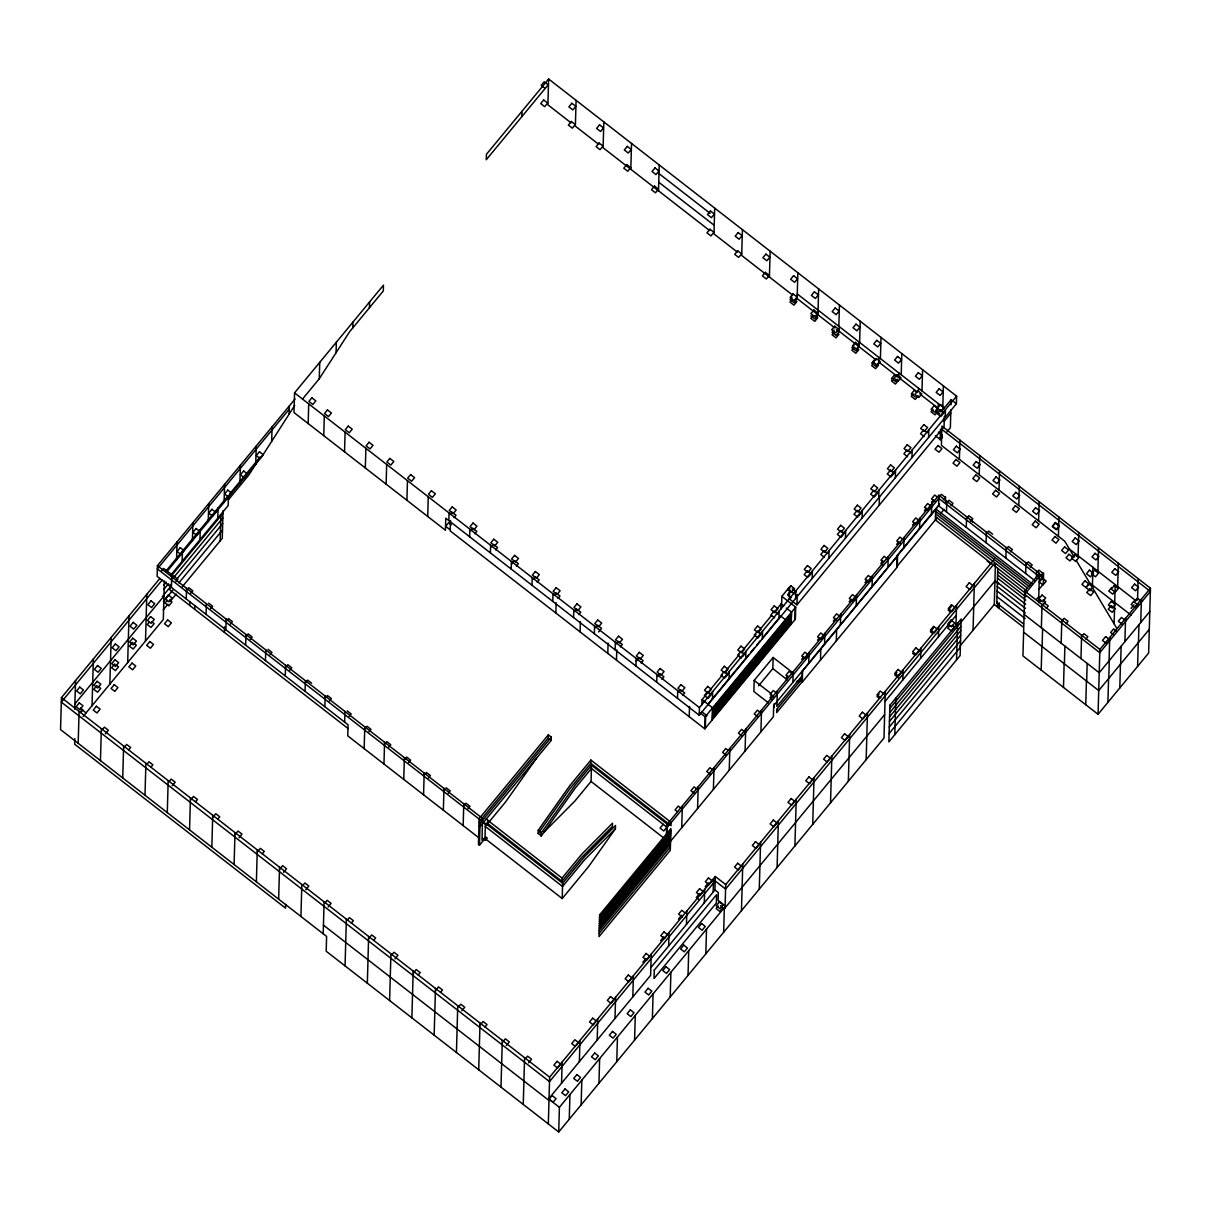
<?xml version="1.0" encoding="UTF-8"?>
<svg xmlns="http://www.w3.org/2000/svg" width="1211" height="1211" viewBox="0 0 1211 1211"><rect width="100%" height="100%" fill="white"/><g stroke="black" fill="none" stroke-linecap="round" stroke-linejoin="round"><path stroke-width="1.5" d="M159.867 578.449L61.443 697.657L60.55 729.597L326.607 936.436L326.198 951.24L558.725 1131.997L883.985 738.074L885.286 691.314M74.749 709.298L75.551 680.567M74.81 738.634L74.643 744.19L285.524 908.114L285.614 904.405M78.185 743.312L79.078 711.357M92.051 705.771L93.353 658.996M100.452 760.629L101.346 728.674M109.868 684.185L111.17 637.425M122.735 777.946L123.628 745.991M127.685 662.614L128.987 615.839M145.502 641.043L146.803 594.268M145.002 795.264L145.895 763.308M295.121 398.934L157.43 565.673L157.127 576.33L348.072 724.768L347.769 735.879L479.072 837.951M164.393 580.932L163.318 619.472L83.105 716.488M170.13 584.535L169.979 590.09L348.178 728.613M171.417 587.441L171.72 576.784M167.285 812.581L168.178 780.626M176.564 559.951L177.078 541.892M182.15 561.314L182.437 551.126M186.267 598.976L186.57 588.334M189.779 605.485L189.885 601.776M192.398 540.772L192.912 522.713M194.729 609.33L194.835 605.621M189.552 829.883L190.445 797.943M199.966 539.728L200.254 529.54M208.247 521.593L208.746 503.534M206.067 614.371L206.37 603.729M217.783 518.157L218.056 507.969M220.175 540.878L220.886 515.871M211.834 847.2L212.727 815.26M223.036 510.573L222.264 538.35L182.18 586.896M224.08 502.414L224.58 484.355M224.429 632.414L224.58 626.859M225.867 629.765L226.169 619.109M239.914 483.234L240.414 465.175M234.101 864.518L234.995 832.562M245.666 645.16L245.969 634.503M255.748 464.055L256.248 445.996M256.384 881.835L257.277 849.88M265.466 660.555L265.769 649.898M271.673 441.364L272.081 426.817M289.126 414.132L289.353 405.897M278.651 899.152L279.544 867.197M285.266 675.935L285.569 665.293M302.478 399.115L319.265 378.771L349.601 331.753L383.312 290.943L383.463 285.16L294.545 392.864L293.985 412.527L445.436 530.251L445.769 518.202L699.231 715.247L956.402 403.778L956.614 396.164L548.628 79.003L486.413 154.327L486.262 159.746L548.477 84.422M308.169 423.532L308.714 403.884M305.066 691.33L305.369 680.688M300.933 916.47L301.827 884.514M319.265 378.861L319.734 362.361M323.761 435.657L324.306 415.994M324.866 706.724L325.169 696.068M336.068 352.779L336.355 342.229M323.201 933.787L324.094 901.832M344.545 451.824L345.09 432.16M352.825 327.848L352.991 322.081M344.666 722.119L344.968 711.462M345.059 965.924L346.376 919.149M369.446 307.715L369.612 301.948M365.328 467.976L365.889 448.327M364.163 748.625L364.768 726.857M367.342 983.226L368.644 936.466M386.127 484.143L386.672 464.479M383.963 764.02L384.568 742.252M389.609 1000.543L390.926 953.784M406.911 500.31L407.456 480.646M403.763 779.4L404.368 757.647M411.891 1017.861L413.193 971.101M427.71 516.461L428.255 496.798M423.562 794.794L424.168 773.027M434.159 1035.178L435.476 988.403M448.827 520.594L449.039 512.964M450.477 520.563L450.174 530.887L704.817 728.84L795.385 619.169L795.718 607.135L781.852 596.357L789.678 586.881L789.345 598.93L796.944 604.834L944.065 426.666L944.353 416.342M443.362 810.189L443.968 788.422M469.626 536.745L469.838 529.131M456.441 1052.495L457.743 1005.72M463.162 825.584L463.768 803.816M480.056 823.465L479.056 822.693L478.451 844.461L479.45 845.233L480.056 823.465L551.308 737.166L548.341 734.85L479.056 818.757L478.966 821.997L548.25 738.089L548.341 734.85M481.963 840.207L482.584 818.439L157.43 565.673M490.41 552.912L490.622 545.283M478.708 1069.813L480.025 1023.038M521.896 116.604L522.047 111.185M511.193 569.064L511.405 561.45M500.991 1087.13L502.293 1040.355M531.992 585.231L532.204 577.617M548.628 79.003L547.902 104.827L571.032 122.811M523.258 1104.447L524.575 1057.672M552.776 601.398L552.988 593.768M478.981 825.932L479.965 826.704L551.217 740.405L551.308 737.166M555.864 613.038L556.152 602.73M576.088 100.346L575.376 126.186L598.718 144.336M548.326 1123.929L549.627 1077.154L715.307 876.507L725.707 884.59L725.056 907.887M561.949 881.32L562.04 878.081L581.78 854.164L612.524 823.192L612.433 826.432L581.689 857.403L561.949 881.32L487.7 823.601L487.791 820.362L562.04 878.081M562.207 898.547L562.631 883.258L584.746 856.465L615.506 825.493L615.415 828.733L588.743 866.395L562.207 898.547L484.99 838.512L485.414 823.238L562.631 883.258M558.725 1131.997L559.406 1107.308L724.345 907.554L723.648 932.258M573.56 617.549L573.787 609.935M561.556 1083.209L562.146 1061.986M580.114 631.9L580.372 621.546M569.261 1119.236L569.942 1094.547M603.82 121.902L603.093 147.742L709.601 230.529M579.373 1061.638L579.963 1040.416M581.129 1104.856L581.825 1080.151M590.817 763.308L590.907 760.069L671.106 822.405L671.015 825.645L590.817 763.308L569.836 788.724L538.138 833.501L538.229 830.14L541.196 832.457L541.09 836.317L575.18 788.164L591.422 768.501L666.655 826.992M594.359 633.716L594.571 626.102M544.072 832.093L574.816 801.122L591.059 781.458L591.498 765.261L666.746 823.752L666.398 836.256M597.19 1040.067L597.78 1018.845M607.801 653.425L608.089 643.102M598.945 1083.285L599.642 1058.581M615.143 649.883L615.355 642.254M616.475 660.162L616.762 649.838M630.81 169.283L631.536 143.443M615.006 1018.481L615.597 997.258M616.762 1061.699L617.459 1037.01M635.942 666.035L636.153 658.421M632.808 996.91L633.414 975.688M634.579 1040.128L635.275 1015.439M658.527 190.838L659.253 164.999M656.725 682.202L656.937 674.572M651.215 954.117L650.625 975.339L549.037 1098.377M652.396 1018.557L653.077 993.853M667.049 832.971L667.306 824.176L938.919 495.223L1039.401 573.333L1038.614 601.973M668.669 945.973L669.032 932.546M677.509 698.353L677.721 690.739M670.213 996.971L670.894 972.282M681.732 827.718L682.338 805.966M689.226 716.715L689.513 706.407M686.47 924.387L686.849 910.96M688.03 975.4L688.711 950.711M699.231 715.247L699.443 707.618L956.614 396.164M697.566 808.539L698.187 786.787M714.687 208.095L713.975 233.935L737.317 252.07M701.926 704.787L702.062 699.64L722.407 674.996M704.817 728.84L705.165 716.806L795.718 607.135M705.317 728.235L705.65 716.201M704.287 902.816L704.666 889.389M712.446 699.247L712.658 691.617M705.831 953.829L706.528 929.125M712.25 719.849L712.583 707.814L702.062 699.64M713.4 789.375L714.021 767.607M713.203 892.038L713.567 878.596M650.852 967.544L714.929 889.934L715.307 876.507M729.067 679.099L729.279 671.484M742.419 229.651L741.692 255.476L792.751 295.166M729.249 770.196L729.855 748.428M745.704 658.966L745.915 651.351M745.083 751.017L745.688 729.249M741.465 910.672L742.767 863.912M793.356 673.195L773.133 657.482L754.181 680.431L753.878 691.542L768.304 702.774M769.409 277.031L770.135 251.192M762.324 638.833L762.536 631.203M760.917 731.838L761.522 710.07M759.282 889.101L760.584 842.341M758.616 685.804L772.83 668.593L773.133 657.482M774.086 707.269L774.192 703.561M778.961 618.7L779.173 611.071M776.993 701.502L776.856 706.437L802.197 675.753L802.333 670.818M777.053 701.547L777.356 690.891M780.898 609.148L781.05 603.986L783.668 606.03M781.625 604.955L781.852 596.357M777.099 867.53L778.401 820.755M797.852 272.747L797.126 298.572L834.954 327.984M791.222 624.195L791.555 612.16L786.302 608.073M792.887 682.368L793.19 671.711M794.885 619.76L795.218 607.725M795.582 598.552L795.794 590.938M796.944 604.834L797.247 594.525M794.916 845.959L796.217 799.184M799.82 678.629L799.744 681.551L796.505 681.43M817.955 314.754L818.636 288.899M808.736 663.189L809.024 652.532M812.203 578.419L812.414 570.805M812.732 824.373L814.034 777.613M820.483 660.056L820.786 648.945M824.57 644.01L824.858 633.353M828.839 558.286L829.051 550.657M838.845 326.274L839.435 305.066M839.329 326.652L839.208 331.284L875.977 359.864M830.534 802.802L831.851 756.027M836.317 640.891L836.619 629.765M840.404 624.831L840.691 614.189M845.46 538.153L845.672 530.524M859.008 346.679L859.129 342.047M859.628 342.425L860.219 321.218M848.351 781.231L849.668 734.456M856.238 605.651L856.525 595.01M862.096 518.005L862.308 510.391M866.168 759.645L867.47 712.885M872.071 586.472L872.374 575.83M878.929 357.442L878.808 362.059L897.184 376.364M880.412 358.592L881.018 337.385M878.717 497.872L878.929 490.258M879.201 505.229L879.428 496.631M887.905 567.293L888.208 556.651M895.338 477.74L895.55 470.11M898.729 372.821L898.607 377.454L916.984 391.743M901.211 374.744L901.801 353.551M894.808 734.683L895.837 698.111M903.739 548.129L904.042 537.472M902.816 679.916L903.103 669.728M911.974 457.607L912.186 449.977M918.453 391.304L918.528 388.216M921.995 390.911L922.585 369.703M919.573 528.95L919.876 518.293M920.632 658.345L920.92 648.157M928.595 437.459L928.807 429.844M931.456 514.554L931.743 503.912M938.328 403.611L938.207 408.243L919.815 393.953M940.523 429.178L940.22 440.002L942.476 437.262M670.167 841.736L773.39 716.73L773.693 705.619L938.631 505.865L938.919 495.223M942.794 407.078L943.384 385.87M938.449 636.774L938.737 626.587M945.231 417.326L945.443 409.712M945.443 502.383L945.594 496.813M946.487 511.981L946.79 501.324M950.862 409.878L950.363 427.71L946.987 431.812M951.013 404.792L951.15 399.691L956.402 403.778M959.4 459.332L959.945 440.123M955.948 626.435L956.554 605M956.569 659.889L957.583 623.317M966.287 527.375L966.59 516.719M973.054 630.204L974.371 583.43M979.199 474.727L979.744 455.503M986.087 542.755L986.39 532.113M959.99 646.023L994.292 604.486L995.412 564.084M998.999 490.122L999.544 470.897M997.758 568.398L996.789 603.139L1023.507 623.907M997.531 602.003L997.395 606.999L1023.265 627.116M999.332 602.881L999.181 608.285L994.292 604.486M1005.887 558.15L1006.19 547.508M1018.799 505.517L1019.344 486.292M1039.401 573.333L1024.763 591.074L1022.947 655.908L1098.059 714.293L1148.633 653.047L1150.45 588.213L941.931 426.121L941.401 445.345L1064.757 541.226L1074.248 557.121M1025.687 573.545L1025.989 562.888M1036.434 578.116L1036.631 571.168M1038.599 520.897L1039.144 501.687M1041.369 627.798L1042.02 604.486M1041.203 670.092L1041.869 646.356M1042.111 646.553L1042.61 628.766M1058.399 536.291L1058.944 517.082M1061.169 643.192L1061.82 619.881M1063.485 687.409L1064.136 663.673M1064.393 663.87L1064.878 646.084M1078.093 555.773L1078.744 532.462M1080.969 658.587L1081.62 635.275M1085.752 704.726L1086.418 680.991M1086.661 681.188L1087.16 663.386M1092.443 585.11L1092.943 567.323M1097.893 571.168L1098.544 547.856M1098.059 714.293L1099.876 649.459L1150.45 588.213M1107.914 702.365L1108.58 678.629M1109.079 660.843L1109.73 637.531M1108.776 678.402L1109.276 660.6M1114.12 623.862L1115.21 584.641M1117.692 586.563L1118.343 563.251M1119.797 687.984L1120.447 664.249M1120.644 664.006L1121.144 646.22M1124.913 641.663L1125.564 618.367M1137.538 600.126L1138.143 578.646M1137.598 666.413L1138.264 642.678M1138.461 642.435L1138.961 624.649M1140.747 622.484L1141.398 599.188M260.168 457.304L248.77 475.106L228.334 499.855M294.757 405.337L261.985 456.486L167.027 571.501M536.579 758.147L505.471 802.076L486.519 825.039M538.229 830.262L569.927 785.485L590.907 760.069M541.181 833.077L575.27 784.91L591.498 765.261M289.262 409.151L157.339 568.913L482.493 821.679M161.487 571.047L163.667 568.413L173.006 575.679M165.801 571.259L228.455 495.39L228.168 505.577L171.462 574.256M229.621 493.967L259.956 457.228M162.123 580.054L61.322 702.123L549.506 1081.635L715.186 880.987L725.571 889.056L994.292 563.63M163.879 584.913L166.255 582.037M170.993 576.269L222.96 513.343M171.992 578.601L173.975 576.209L177.926 579.282L175.943 581.689M163.742 589.53L168.496 583.778M174.429 576.587L222.824 517.975M162.395 596.539L170.721 586.457M176.655 579.267L222.673 523.53M74.9 703.879L163.969 596.009M163.409 601.579L172.916 590.075M178.85 582.885L222.491 530.024M97.001 685.487L93.822 689.316L97.546 692.208L100.71 688.363L98.227 686.44M114.803 663.916L111.639 667.745L115.363 670.637L118.527 666.792L116.044 664.869M132.62 642.33L129.456 646.174L133.165 649.051L136.343 645.221L133.861 643.298M149.377 622.03L147.273 624.588L150.981 627.48L154.145 623.65L151.678 621.727M167.194 600.459L165.09 603.017L168.798 605.909L171.962 602.064L169.495 600.141M163.182 609.905L167.92 604.153M170.297 601.277L176.246 594.086M80.138 712.219L82.121 709.813L86.072 712.901M80.789 712.507L82.893 709.949L80.426 708.026M186.842 590.151L188.825 587.744L192.776 590.832L190.793 593.223M102.405 729.537L104.388 727.13L108.354 730.218L105.387 733.805M210.593 608.618L212.576 606.227L208.625 603.139M226.442 620.925L228.425 618.533L232.376 621.606L230.393 624.013M123.704 748.05L126.671 744.447L130.621 747.52L128.654 749.927M246.242 636.32L248.225 633.928L252.176 637.001L250.193 639.393M146.955 764.156L148.938 761.764L152.904 764.837L150.921 767.244M269.992 654.788L271.975 652.396L268.025 649.323M169.237 781.473L171.22 779.082L175.171 782.155L172.204 785.757M285.841 667.11L287.824 664.703L291.775 667.791L289.792 670.183M190.521 799.987L193.488 796.399L197.454 799.472L195.471 801.879M305.641 682.489L307.624 680.098L311.575 683.171M450.083 514.539L452.066 512.132M454.049 517.612L456.017 515.22L453.383 513.161M212.803 817.304L215.77 813.716L219.721 816.789L217.753 819.181M325.441 697.884L327.424 695.492L331.375 698.565L329.392 700.972M470.867 530.69L472.85 528.299L476.816 531.372L474.833 533.779M235.07 834.621L238.037 831.034L242.003 834.107L239.036 837.694M349.192 716.352L351.175 713.96L347.224 710.887M491.666 546.857L493.634 544.466L497.6 547.539L495.617 549.93M257.353 851.938L260.32 848.336L264.27 851.424L262.287 853.816M365.041 728.674L367.024 726.282L370.975 729.355L368.992 731.747M511.466 564.22L514.433 560.617L518.384 563.705L516.416 566.097M279.62 869.256L282.587 865.653L286.553 868.741L283.586 872.329M384.841 744.069L386.824 741.662L390.775 744.75L388.792 747.142M533.249 579.176L535.217 576.784L539.183 579.857L537.2 582.264M404.641 759.448L406.624 757.057L410.574 760.13L408.591 762.536M302.886 885.377L304.869 882.97L308.82 886.058L305.853 889.646M792.039 297.225L790.056 299.632L794.022 302.705L796.989 299.102M791.964 299.692L789.996 302.099L793.947 305.172L796.914 301.569M554.033 595.343L556.016 592.951L559.966 596.024L557.983 598.416M424.44 774.843L426.423 772.451L430.374 775.524L428.391 777.931M325.154 902.695L327.137 900.288L331.103 903.376L328.136 906.963M812.793 315.889L810.81 318.281L814.776 321.354L817.743 317.766L815.094 315.708M817.803 315.299L814.836 318.887L810.87 315.814M574.816 611.51L576.799 609.103M578.782 614.582L580.765 612.191L578.116 610.132M444.24 790.238L446.223 787.846L450.174 790.919L448.191 793.311M834.107 329.937L832.139 332.329L836.09 335.417L839.056 331.814L836.423 329.755M347.436 919.997L349.419 917.605L353.37 920.678L351.387 923.085M834.046 332.404L832.063 334.796L836.029 337.884L838.996 334.281M595.615 627.661L597.583 625.27L601.549 628.342L598.582 631.945M464.04 805.633L466.023 803.226L469.974 806.314L467.991 808.706M853.906 345.332L851.938 347.724L855.889 350.796L858.856 347.209M853.846 347.799L851.863 350.191L855.829 353.264L858.796 349.676M368.719 938.51L371.686 934.922L375.652 937.995L373.669 940.402M616.399 643.828L618.382 641.421L622.333 644.509L620.365 646.901M874.705 359.516L871.738 363.118L875.689 366.191L878.656 362.604M873.646 363.194L871.663 365.586L875.629 368.659L878.596 365.071M479.45 845.233L486.171 837.073M487.352 837.921L485.369 840.313L482.735 838.254M391.986 954.631L393.969 952.24L397.919 955.312L394.953 958.915M636.199 661.191L639.166 657.588L643.132 660.661L641.149 663.068M893.446 378.574L891.463 380.981L895.429 384.054L898.395 380.466M897.472 379.194L895.489 381.586L891.538 378.513L894.505 374.91L897.139 376.969M657.982 676.147L659.965 673.755L663.916 676.828L661.933 679.22M413.269 973.144L416.236 969.557L420.202 972.63L418.219 975.022M913.245 393.969L911.262 396.375L915.228 399.448L918.195 395.846M678.765 692.314L680.749 689.907L684.715 692.995L682.732 695.386M435.536 990.462L438.518 986.874L442.469 989.947L440.486 992.339M933.045 409.363L931.062 411.755L935.028 414.843L937.995 411.24M938.056 408.773L935.089 412.376L931.123 409.288L934.105 405.7L941.023 411.21L944.186 407.38L940.478 404.489L935.649 410.59L939.6 413.678M873.827 490.288L870.648 494.118L874.372 497.01L877.536 493.18L875.053 491.257M923.705 429.875L920.527 433.72L924.25 436.596M725.995 670.652L739.164 654.712M741.556 651.806L755.906 634.413M758.313 631.521L771.468 615.582M773.859 612.675L781.05 603.986M941.008 411.982L951.15 399.691M725.783 676.964L727.887 674.406L724.178 671.515L721.014 675.36L724.723 678.236M742.404 656.831L744.523 654.273L740.799 651.382L737.635 655.212L741.344 658.103M808.918 576.285L811.022 573.726L807.313 570.835L804.149 574.665L807.858 577.556M843.219 534.732L841.115 537.29L837.391 534.399L840.57 530.569L844.279 533.445M858.796 515.871L860.9 513.313L857.191 510.421L854.027 514.266L857.736 517.142M707.708 704.424L748.398 655.151M750.79 652.26L754.377 647.9M756.769 645.009L760.357 640.664M762.763 637.758L780.701 616.021L785.969 620.108M458.802 1006.583L460.785 1004.176L464.752 1007.264L461.785 1010.852M944.005 421.473L950.771 413.284M712.552 708.919L791.525 613.266M712.522 710.024L791.494 614.386M712.492 711.145L791.464 615.491M712.462 712.25L791.434 616.596M712.431 713.355L791.404 617.716M712.401 714.475L791.373 618.821M712.371 715.58L791.343 619.926M712.34 716.685L791.313 621.031M712.31 717.745L791.283 622.091M712.28 718.789L791.252 623.15M480.086 1025.096L483.068 1021.494L487.019 1024.582L485.036 1026.973M663.204 824.267L660.04 828.112L663.749 830.988L666.913 827.158M772.118 695.159L770.014 697.718L772.482 699.64M785.848 678.538L787.952 675.98M801.682 659.359L803.786 656.801M817.516 640.18L819.62 637.622M833.35 621.001L835.469 618.443M849.183 601.822L851.303 599.263M865.017 582.642L867.137 580.084M882.97 560.92L880.851 563.463L883.334 565.401M896.685 544.299L898.804 541.741M912.534 525.12L914.638 522.562M924.402 510.724L926.521 508.181M931.426 502.217L933.545 499.659M805.482 658.89L808.66 655.045L804.937 652.169L801.773 655.999L804.255 657.921M821.315 639.711L823.435 637.153M854.043 600.081L856.162 597.523L852.453 594.631L849.274 598.461L852.998 601.352M869.876 580.902L871.996 578.343L868.287 575.452L865.108 579.297L868.832 582.173M917.393 523.364L919.497 520.806M929.261 508.983L931.38 506.425M939.388 496.722L941.371 494.315L945.337 497.403L943.354 499.795M667.216 827.416L938.828 498.463L1039.326 576.572L1024.673 594.313L1099.785 652.699L1150.359 591.452L941.84 429.36M939.675 503.988L897.094 555.546L896.791 566.672L936.996 517.96M599.596 916.636L670.849 830.322M599.551 918.165L670.803 831.866M599.506 919.755L670.773 833.456M599.46 921.344L670.727 835.03M599.4 923.418L670.667 837.119M947.063 502.686L949.046 500.279L953.012 503.367L951.029 505.759M502.368 1042.414L505.335 1038.811L509.301 1041.899L506.319 1045.487M599.339 925.507L670.606 839.208M940.553 513.661L944.096 509.362M599.278 927.974L670.531 841.675M599.203 930.442L670.47 844.143M599.127 933.303L670.394 847.004M966.862 518.066L968.845 515.674L972.811 518.747L970.828 521.154M525.635 1058.535L527.618 1056.128L531.568 1059.216L528.601 1062.804M986.662 533.461L988.645 531.069L992.611 534.142M642.829 962.245L645.993 958.416M660.646 940.675L663.81 936.845M678.463 919.104L681.626 915.259M699.443 893.688L696.264 897.518L698.747 899.455M705.18 886.74L708.344 882.895M576.481 1045.184L578.586 1042.626L574.877 1039.734L571.713 1043.579L575.422 1046.455M879.095 693.948L876.976 696.507L879.458 698.429M896.897 672.377L894.793 674.936L898.501 677.827M933.59 627.949L930.426 631.779L932.894 633.716M951.407 606.378L948.228 610.208L950.711 612.13M725.707 884.59L994.413 559.149M828.354 760.796L830.474 758.237L826.75 755.361L823.586 759.191L827.31 762.082M936.285 630.462L934.181 633.005L930.472 630.129L933.636 626.284L937.344 629.175M1006.462 548.855L1008.445 546.464L1012.411 549.537L1010.428 551.928M884.999 701.502L956.266 615.188M718.259 906.04L716.14 908.598L719.864 911.474L723.028 907.644L720.545 905.722M949.848 625.557L947.729 628.115L951.452 631.007L954.616 627.162L952.134 625.239M724.314 908.795L884.635 714.611M889.797 708.541L994.942 581.023L998.606 583.884M889.691 712.704L960.944 626.405M889.57 716.867L960.823 630.568M889.434 721.499L960.701 635.2M889.283 727.054L960.55 640.755M1026.262 564.25L1028.245 561.843L1032.196 564.931L1030.228 567.323M889.101 733.548L960.368 647.249M1036.904 572.515L1038.887 570.124L1042.853 573.197L1039.871 576.799M1041.399 575.679L1043.594 573.015L1043.292 584.126L1038.887 589.454M1039.78 580.16L1042.747 576.557L1040.113 574.498M1036.51 599.369L1038.75 596.645M1038.75 602.76L1040.854 600.202M1042.323 605.258L1044.306 602.866L1048.257 605.939L1046.289 608.346M1043.519 604.365L1045.623 601.806L1043.155 599.884M1062.123 620.653L1064.106 618.261L1068.057 621.334L1066.089 623.741M1111.728 587.456L1108.761 591.059L1112.712 594.132L1115.679 590.529M1081.923 636.047L1083.906 633.656L1087.856 636.729L1085.889 639.12M1134.101 600.913L1131.135 604.516L1135.101 607.589L1138.068 603.986M1131.029 608.376L1133.996 604.773M1149.799 611.525L1099.225 672.771L1024.112 614.386M1149.3 629.311L1098.725 690.558L1023.613 632.172M615.415 828.733L584.656 859.719L562.54 886.497L485.323 826.477M548.144 84.846L544.178 81.773L541.211 85.36L545.177 88.448M659.011 173.612L710.07 213.303M658.769 182.225L714.218 225.322M797.262 293.94L943.853 407.91M916.939 392.349L914.305 390.305L911.338 393.893L915.289 396.981M938.358 432.145L942.309 435.218L939.342 438.821L935.392 435.748M924.932 430.844L927.414 432.766M1141.034 601.11L1137.326 598.234L1134.162 602.064L1137.871 604.955M1069.419 549.037L1136.069 600.853M1089.688 582.975L1131.044 615.127M910.793 452.899L907.069 450.023L903.906 453.853L907.614 456.744M1125.201 620.289L1121.492 617.413L1118.328 621.243L1122.037 624.134M1116.224 630.931L1113.59 628.887L1110.623 632.475L1113.257 634.534M970.072 520.064L972.705 522.108M938.404 497.918L934.695 495.027L931.516 498.856L935.24 501.748M938.631 505.865L1034.996 580.78M1032.226 583.838L935.694 508.802L935.392 519.913L1025.974 590.332M930.139 505.456L927.656 503.534L924.493 507.379L928.216 510.255M935.634 511.269L1030.667 585.155M935.558 513.752L1029.108 586.472M935.482 516.597L1027.549 588.168M987.192 561.056L990.901 563.948M1024.763 591.074L1099.876 649.459M997.667 571.637L1024.4 592.421M997.576 574.892L1025.793 596.826M997.486 578.131L1025.702 600.066M918.256 519.852L915.788 517.914L912.625 521.759L916.333 524.635M997.364 582.294L1025.581 604.228M997.243 586.457L1025.46 608.391M997.122 591.089L1025.339 613.023M996.971 596.645L1025.187 618.579M903.663 539.985L899.955 537.094L896.791 540.939L900.5 543.815M887.83 559.164L884.121 556.273L880.957 560.118L883.424 562.04M827.658 553.578L823.934 550.702L820.77 554.532L824.479 557.423M912.61 653.365L915.077 655.287M840.328 616.702L836.604 613.81L833.44 617.64L837.149 620.532M792.221 588.864L796.021 591.816M794.401 593.859L790.692 590.968L787.513 594.813L791.237 597.689M824.494 635.881L820.77 632.99L817.607 636.819L820.089 638.742M883.909 693.903L880.185 691.012L877.021 694.857L880.73 697.733M777.765 613.992L774.056 611.116L770.892 614.946L774.601 617.837M792.811 674.224L789.103 671.348L785.939 675.178L788.406 677.1M772.83 668.593L787.256 679.825M776.978 693.403L773.269 690.527L770.105 694.357L773.814 697.248M754.181 680.431L771.513 693.903M761.129 713.052L757.42 710.161L754.256 714.006L757.965 716.882M745.295 732.231L741.586 729.34L738.422 733.17L742.131 736.061M294.545 392.864L699.443 707.618M701.729 711.674L706.982 715.762M699.489 712.386L705.165 716.806M451.279 524.772L448.63 522.728L445.663 526.316L449.629 529.404M728.22 750.442L725.752 748.519L722.589 752.349L726.297 755.24M712.386 769.621L709.918 767.698L706.755 771.528L710.463 774.419M696.552 788.8L694.085 786.878L690.921 790.707L694.63 793.599M680.718 807.979L678.251 806.057L675.072 809.887L677.554 811.809M548.25 738.089L551.217 740.405M591.059 781.458L664.809 838.814M714.929 889.934L718.335 892.583L718.123 900.378L725.101 905.813M685.471 913.17L681.763 910.294L678.599 914.123L682.308 917.015M538.138 833.38L541.105 835.696M486.141 818.878L488.79 820.937L485.823 824.524L483.174 822.481M61.443 697.657L549.627 1077.154M549.007 1099.225L559.406 1107.308M323.443 925.143L548.977 1100.466M1076.17 560.345L1116.739 628.237M599.642 914.85L599.036 936.618L670.288 850.319L670.909 828.551L599.642 914.85M654.273 970.162L654.046 978.488L716.367 903.012L716.594 894.672L654.273 970.162M776.781 709.358L776.69 712.613L802.03 681.929L802.121 678.675L776.781 709.358M802.575 671L802.272 682.111L897.275 567.051L897.593 555.94L802.575 671M889.888 705.302L888.874 741.874L960.126 655.575L961.156 619.003L889.888 705.302M543.678 99.983L540.696 103.571L544.662 106.659L547.629 103.056L543.678 99.983M180.272 547.66L177.109 551.489L180.817 554.381L183.996 550.536L180.272 547.66M196.106 528.48L192.943 532.31L196.651 535.201L199.83 531.357L196.106 528.48M211.94 509.301L208.776 513.131L212.485 516.022L215.664 512.177L211.94 509.301M227.789 490.122L224.61 493.952L228.334 496.843L231.498 492.998L227.789 490.122M243.623 470.943L240.444 474.773L244.168 477.664L247.332 473.834L243.623 470.943M259.457 451.764L256.293 455.593L260.002 458.485L263.165 454.655L259.457 451.764M311.878 397.798L308.911 401.401L312.862 404.474L315.844 400.886L311.878 397.798M79.744 687.106L76.565 690.936L80.289 693.827L83.453 689.998L79.744 687.106M97.546 665.535L94.382 669.365L98.091 672.256L101.27 668.411L97.546 665.535M115.363 643.964L112.199 647.794L115.908 650.685L119.087 646.841L115.363 643.964M133.18 622.378L130.016 626.223L133.725 629.099L136.888 625.27L133.18 622.378M150.997 600.807L147.833 604.637L151.542 607.528L154.705 603.699L150.997 600.807M571.834 103.268L568.867 106.856L572.833 109.944L575.8 106.341L571.834 103.268M79.29 702.895L76.126 706.724L79.835 709.616L83.014 705.771L79.29 702.895M97.107 681.309L93.943 685.154L97.652 688.03L100.831 684.2L97.107 681.309M114.924 659.738L111.76 663.583L115.469 666.459L118.633 662.629L114.924 659.738M132.741 638.167L129.577 641.997L133.286 644.888L136.449 641.058L132.741 638.167M150.558 616.596L147.394 620.426L151.103 623.317L154.266 619.472L150.558 616.596M168.374 595.01L165.211 598.855L168.919 601.731L172.083 597.901L168.374 595.01M327.47 409.923L324.503 413.511L328.469 416.599L331.436 412.996L327.47 409.923M571.335 121.478L568.368 125.081L572.319 128.154L575.286 124.566L571.335 121.478M96.411 706.24L93.247 710.085L96.956 712.961L100.135 709.131L96.411 706.24M114.228 684.669L111.064 688.499L114.773 691.39L117.936 687.56L114.228 684.669M132.044 663.098L128.881 666.928L132.589 669.819L135.753 665.974L132.044 663.098M149.861 641.512L146.698 645.357L150.406 648.233L153.57 644.403L149.861 641.512M167.678 619.941L164.514 623.786L168.223 626.662L171.387 622.832L167.678 619.941M348.253 426.09L345.286 429.678L349.252 432.751L352.219 429.163L348.253 426.09M599.551 124.809L596.584 128.411L600.55 131.484L603.517 127.897L599.551 124.809M599.051 143.034L596.084 146.622L600.035 149.71L603.002 146.107L599.051 143.034M369.052 442.242L366.085 445.845L370.036 448.918L373.003 445.33L369.052 442.242M627.283 146.364L624.316 149.952L628.267 153.04L631.234 149.437L627.283 146.364M626.768 164.575L623.801 168.178L627.767 171.251L630.734 167.663L626.768 164.575M389.836 458.409L386.869 461.996L390.835 465.085L393.802 461.482L389.836 458.409M655 167.905L652.033 171.508L655.984 174.581L658.951 170.993L655 167.905M410.635 474.561L407.653 478.163L411.619 481.236L414.586 477.649L410.635 474.561M654.485 186.131L651.518 189.718L655.484 192.806L658.451 189.204L654.485 186.131M431.419 490.727L428.452 494.33L432.403 497.403L435.385 493.8L431.419 490.727M452.203 506.894L449.236 510.482L453.202 513.57L456.169 509.967L452.203 506.894M710.433 211.002L707.466 214.604L711.432 217.677L714.399 214.09L710.433 211.002M709.934 229.227L706.952 232.815L710.918 235.903L713.885 232.3L709.934 229.227M473.001 523.046L470.035 526.649L473.985 529.722L476.952 526.134L473.001 523.046M738.15 232.557L735.183 236.16L739.149 239.233L742.116 235.63L738.15 232.557M493.785 539.213L490.818 542.816L494.784 545.889L497.751 542.286L493.785 539.213M737.65 250.768L734.683 254.371L738.634 257.443L741.601 253.856L737.65 250.768M514.584 555.38L511.602 558.967L515.568 562.04L518.535 558.453L514.584 555.38M765.882 254.098L762.9 257.701L766.866 260.774L769.833 257.186L765.882 254.098M765.367 272.324L762.4 275.911L766.351 278.999L769.333 275.397L765.367 272.324M535.368 571.531L532.401 575.134L536.352 578.207L539.334 574.62L535.368 571.531M793.599 275.654L790.632 279.257L794.583 282.33L797.549 278.727L793.599 275.654M793.084 293.864L790.117 297.467L794.083 300.54L797.05 296.952L793.084 293.864M556.152 587.698L553.185 591.286L557.151 594.374L560.118 590.771L556.152 587.698M814.382 291.821L811.415 295.408L815.381 298.496L818.348 294.894L814.382 291.821M813.883 310.031L810.901 313.619L814.867 316.707L817.834 313.104L813.883 310.031M576.951 603.85L573.984 607.453L577.935 610.526L580.902 606.938L576.951 603.85M835.181 307.972L832.199 311.575L836.165 314.648L839.132 311.06L835.181 307.972M834.667 326.183L831.7 329.786L835.651 332.858L838.633 329.271L834.667 326.183M597.734 620.017L594.768 623.62L598.734 626.692L601.7 623.09L597.734 620.017M855.965 324.139L852.998 327.727L856.949 330.815L859.931 327.212L855.965 324.139M855.45 342.35L852.483 345.952L856.449 349.025L859.416 345.423L855.45 342.35M618.533 636.184L615.551 639.771L619.517 642.859L622.484 639.257L618.533 636.184M876.749 340.306L873.782 343.894L877.748 346.967L880.715 343.379L876.749 340.306M876.249 358.517L873.282 362.104L877.233 365.192L880.2 361.589L876.249 358.517M639.317 652.335L636.35 655.938L640.301 659.011L643.283 655.423L639.317 652.335M897.548 356.458L894.581 360.061L898.532 363.133L901.499 359.546L897.548 356.458M897.033 374.668L894.066 378.271L898.032 381.344L900.999 377.756L897.033 374.668M660.101 668.502L657.134 672.105L661.1 675.178L664.067 671.575L660.101 668.502M918.332 372.625L915.365 376.212L919.331 379.3L922.298 375.698L918.332 372.625M917.832 390.835L914.85 394.438L918.816 397.511L921.783 393.908L917.832 390.835M680.9 684.669L677.933 688.257L681.884 691.345L684.851 687.742L680.9 684.669M939.13 388.776L936.148 392.379L940.114 395.452L943.081 391.864L939.13 388.776M707.693 686.41L704.53 690.24L708.238 693.131L711.402 689.301L707.693 686.41M724.329 666.277L721.15 670.107L724.874 672.998L728.038 669.153L724.329 666.277M740.95 646.129L737.787 649.974L741.495 652.85L744.659 649.02L740.95 646.129M757.571 625.996L754.408 629.841L758.116 632.717L761.295 628.887L757.571 625.996M774.207 605.863L771.044 609.693L774.752 612.584L777.916 608.755L774.207 605.863M790.828 585.73L787.665 589.56L791.373 592.451L794.537 588.607L790.828 585.73M807.465 565.582L804.286 569.427L808.009 572.303L811.173 568.474L807.465 565.582M824.085 545.45L820.922 549.294L824.63 552.171L827.794 548.341L824.085 545.45M840.706 525.317L837.543 529.146L841.251 532.038L844.43 528.208L840.706 525.317M857.343 505.184L854.179 509.014L857.888 511.905L861.051 508.06L857.343 505.184M873.964 485.036L870.8 488.881L874.509 491.757L877.672 487.927L873.964 485.036M890.6 464.903L887.421 468.733L891.145 471.624L894.308 467.794L890.6 464.903M907.221 444.77L904.057 448.6L907.766 451.491L910.929 447.646L907.221 444.77M923.842 424.637L920.678 428.467L924.387 431.358L927.565 427.513L923.842 424.637M707.557 691.663L704.378 695.492L708.102 698.384L711.266 694.539L707.557 691.663M757.435 631.249L754.256 635.079L757.98 637.97L761.144 634.125L757.435 631.249M890.448 470.156L887.285 473.985L890.993 476.877L894.157 473.032L890.448 470.156M940.326 409.742L937.163 413.572L940.871 416.463L944.035 412.633L940.326 409.742M937.98 445.542L935.013 449.13L938.979 452.218L941.946 448.615L937.98 445.542M956.357 446.148L953.39 449.735L957.356 452.823L960.323 449.22L956.357 446.148M955.994 459.529L953.012 463.132L956.978 466.205L959.945 462.617L955.994 459.529M976.157 461.542L973.19 465.13L977.156 468.203L980.123 464.615L976.157 461.542M975.794 474.924L972.811 478.527L976.777 481.6L979.744 477.997L975.794 474.924M995.957 476.922L992.99 480.525L996.956 483.598L999.923 480.01L995.957 476.922M995.593 490.319L992.611 493.906L996.577 496.994L999.544 493.392L995.593 490.319M1015.757 492.317L1012.79 495.92L1016.756 498.993L1019.723 495.39L1015.757 492.317M1015.393 505.714L1012.411 509.301L1016.377 512.389L1019.344 508.787L1015.393 505.714M557.06 1061.305L553.896 1065.15L557.605 1068.026L560.769 1064.197L557.06 1061.305M592.694 1018.163L589.515 1021.993L593.239 1024.884L596.402 1021.055L592.694 1018.163M610.511 996.592L607.332 1000.422L611.055 1003.313L614.219 999.469L610.511 996.592M628.312 975.006L625.148 978.851L628.857 981.727L632.036 977.898L628.312 975.006M646.129 953.435L642.965 957.265L646.674 960.156L649.853 956.327L646.129 953.435M663.946 931.865L660.782 935.694L664.491 938.586L667.655 934.741L663.946 931.865M699.58 888.707L696.416 892.552L700.125 895.429L703.288 891.599L699.58 888.707M708.48 877.93L705.317 881.759L709.025 884.651L712.204 880.806L708.48 877.93M737.681 863.231L734.517 867.061L738.226 869.952L741.389 866.122L737.681 863.231M755.497 841.66L752.334 845.49L756.042 848.381L759.206 844.536L755.497 841.66M773.314 820.074L770.151 823.919L773.859 826.795L777.023 822.965L773.314 820.074M791.131 798.503L787.967 802.348L791.676 805.224L794.84 801.394L791.131 798.503M808.948 776.932L805.769 780.762L809.493 783.653L812.657 779.823L808.948 776.932M844.567 733.775L841.403 737.62L845.111 740.496L848.29 736.666L844.567 733.775M862.383 712.204L859.22 716.034L862.928 718.925L866.092 715.095L862.383 712.204M969.269 582.748L966.106 586.593L969.814 589.469L972.993 585.64L969.269 582.748M898.002 669.441L894.838 673.271L898.547 676.162L901.711 672.332L898.002 669.441M915.819 647.87L912.655 651.7L916.364 654.591L919.527 650.746L915.819 647.87M951.452 604.713L948.289 608.558L951.997 611.434L955.161 607.604L951.452 604.713M1035.556 507.712L1032.589 511.299L1036.555 514.387L1039.522 510.785L1035.556 507.712M552.11 1095.561L549.143 1099.164L553.109 1102.237L556.076 1098.634L552.11 1095.561M951.013 620.108L947.85 623.953L951.558 626.829L954.737 622.999L951.013 620.108M564.992 1088.961L561.828 1092.791L565.537 1095.683L568.701 1091.853L564.992 1088.961M576.875 1074.581L573.711 1078.411L577.42 1081.302L580.584 1077.457L576.875 1074.581M594.692 1053.01L591.513 1056.84L595.237 1059.731L598.401 1055.886L594.692 1053.01M612.509 1031.424L609.33 1035.269L613.054 1038.145L616.217 1034.315L612.509 1031.424M630.31 1009.853L627.147 1013.683L630.855 1016.574L634.034 1012.744L630.31 1009.853M648.127 988.282L644.963 992.112L648.672 995.003L651.836 991.158L648.127 988.282M665.944 966.696L662.78 970.541L666.489 973.417L669.653 969.587L665.944 966.696M683.761 945.125L680.597 948.97L684.306 951.846L687.47 948.016L683.761 945.125M701.578 923.554L698.414 927.384L702.123 930.275L705.286 926.445L701.578 923.554M719.395 901.983L716.216 905.813L719.939 908.704L723.103 904.859L719.395 901.983M1035.193 521.093L1032.211 524.696L1036.177 527.769L1039.144 524.181L1035.193 521.093M1055.371 522.516L1052.404 526.119L1056.37 529.192L1059.337 525.604L1055.371 522.516M1055.356 523.107L1052.389 526.694L1056.355 529.782L1059.322 526.179L1055.356 523.107M1054.993 536.488L1052.011 540.091L1055.977 543.164L1058.944 539.576L1054.993 536.488M1064.59 546.872L1061.623 550.475L1065.589 553.548L1068.556 549.961L1064.59 546.872M1075.171 537.911L1072.204 541.514L1076.17 544.587L1079.137 540.999L1075.171 537.911M1042.489 578.237L1039.326 582.067L1043.034 584.958L1046.198 581.129L1042.489 578.237M1068.995 554.244L1066.028 557.832L1069.979 560.92L1072.946 557.317L1068.995 554.244M1074.702 554.744L1071.735 558.332L1075.701 561.42L1078.668 557.817L1074.702 554.744M1042.02 595.055L1038.856 598.9L1042.565 601.776L1045.729 597.946L1042.02 595.055M1094.971 553.306L1092.004 556.909L1095.97 559.982L1098.937 556.379L1094.971 553.306M1089.446 570.139L1086.479 573.742L1090.445 576.814L1093.412 573.227L1089.446 570.139M1084.874 580.811L1081.892 584.413L1085.858 587.486L1088.825 583.899L1084.874 580.811M1094.502 570.124L1091.535 573.726L1095.501 576.799L1098.468 573.212L1094.502 570.124M1089.052 584.065L1086.085 587.668L1090.051 590.741L1093.018 587.153L1089.052 584.065M1089.703 588.909L1086.736 592.512L1090.702 595.585L1093.669 591.997L1089.703 588.909M1114.771 568.701L1111.804 572.288L1115.77 575.376L1118.737 571.774L1114.771 568.701M1114.302 585.519L1111.335 589.121L1115.301 592.194L1118.268 588.607L1114.302 585.519M1111.335 601.383L1108.368 604.985L1112.319 608.058L1115.301 604.471L1111.335 601.383M1111.214 605.636L1108.247 609.224L1112.213 612.312L1115.18 608.709L1111.214 605.636M1134.571 584.096L1131.604 587.683L1135.57 590.771L1138.537 587.168L1134.571 584.096M1105.658 636.592L1102.479 640.422L1106.203 643.313L1109.367 639.469L1105.658 636.592"/></g></svg>
